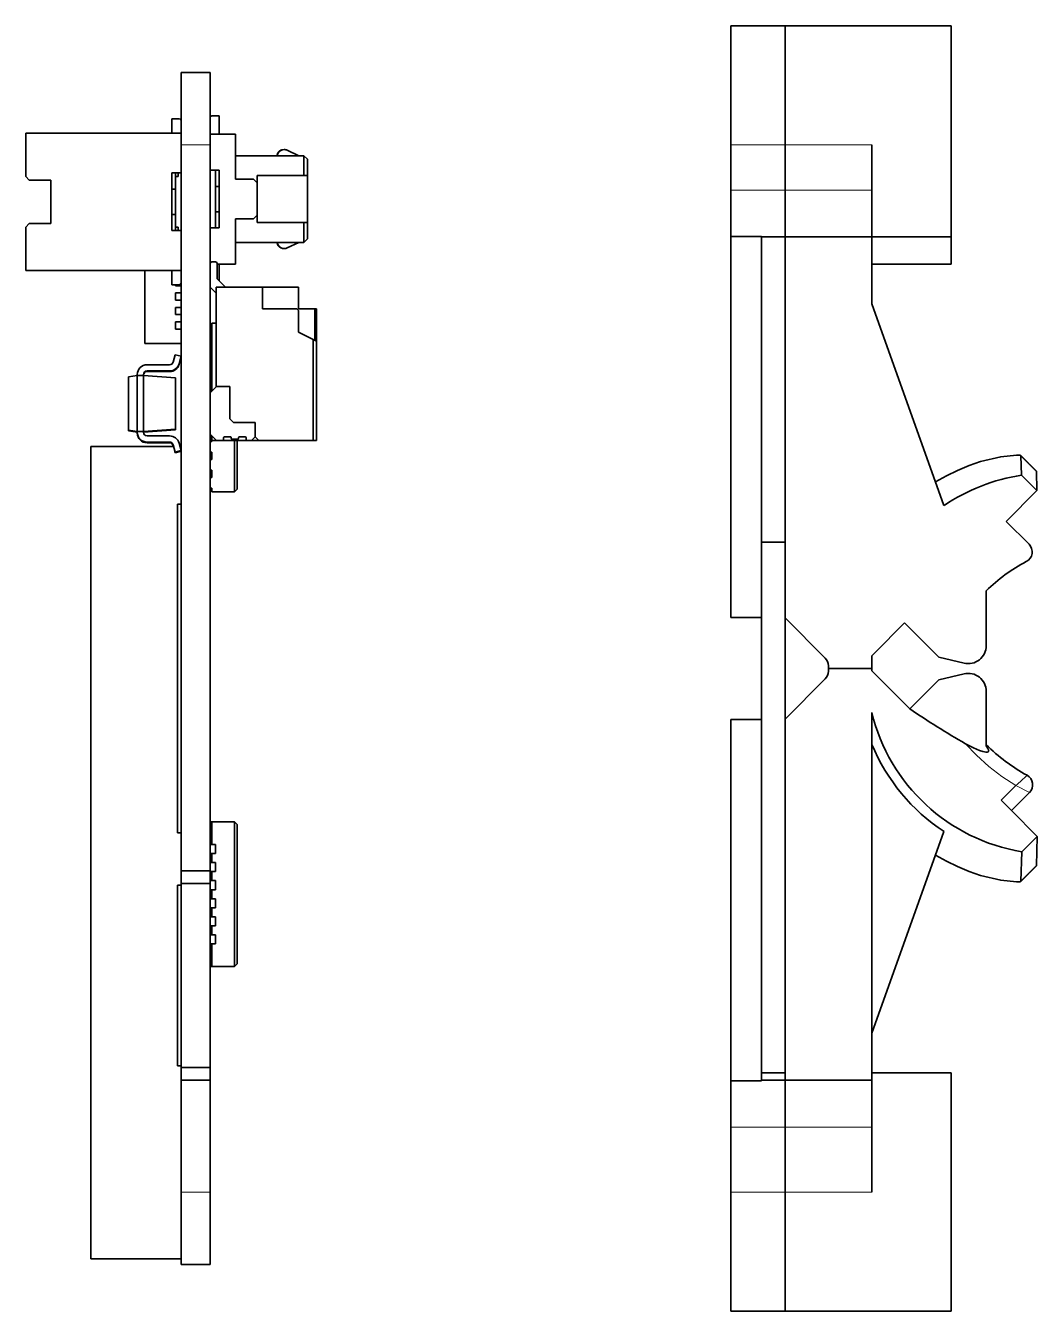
# Model space of a CAD drawing. Extents: x 386 to 1090, y 188 to 736.
# Drawn here: x 581.81 to 609.82, y 402.7 to 438.3 of the extents above; entities that cross this region are included whole.
import ezdxf

# ---------------------------------------------------------------- set-up
doc = ezdxf.new("R2010")
doc.units = 0

msp = doc.modelspace()

# ---------------------------------------------------------------- linework, layer by layer
at = {"color": 7, "lineweight": 35, "ltscale": 0.0375}
for p, q in [((602.833, 438.3), (601.333, 438.3)), ((589.763, 426.812), (588.263, 426.812)), ((602.833, 402.7), (601.333, 402.7))]:
    msp.add_line(p, q, dxfattribs=at)
at = {"color": 7, "lineweight": 35, "ltscale": 0.0825}
for p, q in [((601.333, 438.3), (601.333, 435)), ((602.833, 438.3), (602.833, 435)), ((602.833, 438.3), (602.833, 435)), ((601.333, 406), (601.333, 402.7)), ((602.833, 406), (602.833, 402.7)), ((602.833, 406), (602.833, 402.7))]:
    msp.add_line(p, q, dxfattribs=at)
at = {"color": 7, "lineweight": 35, "ltscale": 0.060001}
for p, q in [((602.833, 438.3), (605.233, 438.3)), ((602.833, 409.1), (605.233, 409.1)), ((602.833, 402.7), (605.233, 402.7))]:
    msp.add_line(p, q, dxfattribs=at)
at = {"color": 7, "lineweight": 35, "ltscale": 0.055}
for p, q in [((605.233, 438.3), (607.433, 438.3)), ((605.233, 432.454), (607.433, 432.454)), ((605.233, 431.7), (607.433, 431.7)), ((605.233, 409.3), (607.433, 409.3)), ((605.233, 402.7), (607.433, 402.7)), ((605.233, 402.7), (607.433, 402.7))]:
    msp.add_line(p, q, dxfattribs=at)
at = {"color": 7, "lineweight": 35, "ltscale": 0.146155}
msp.add_line((607.433, 432.454), (607.433, 438.3), dxfattribs=at)
at = {"color": 7, "lineweight": 35, "ltscale": 0.05}
for p, q in [((586.108, 437), (586.108, 435)), ((586.913, 437), (586.913, 435)), ((586.108, 406), (586.108, 404)), ((586.913, 406), (586.913, 404))]:
    msp.add_line(p, q, dxfattribs=at)
at = {"color": 7, "lineweight": 35, "ltscale": 0.020126}
for p, q in [((586.108, 437), (586.913, 437)), ((586.108, 414.9), (586.913, 414.9)), ((586.108, 414.55), (586.913, 414.55)), ((586.108, 409.45), (586.913, 409.45)), ((586.108, 409.1), (586.913, 409.1)), ((586.108, 404), (586.913, 404))]:
    msp.add_line(p, q, dxfattribs=at)
at = {"color": 7, "lineweight": 35, "ltscale": 0.005}
for p, q in [((586.963, 435.8), (587.163, 435.8)), ((586.963, 435.8), (587.163, 435.8)), ((586.058, 435.725), (585.858, 435.725)), ((588.213, 433.95), (588.213, 434.15)), ((588.213, 433.95), (588.213, 434.15)), ((588.213, 432.85), (588.213, 433.05)), ((588.213, 432.85), (588.213, 433.05)), ((586.058, 431.125), (585.858, 431.125)), ((585.958, 430.9), (585.958, 430.7)), ((585.958, 430.9), (585.958, 430.7)), ((586.108, 430.9), (586.108, 431.1)), ((585.958, 430.5), (585.958, 430.3)), ((585.958, 430.5), (585.958, 430.3)), ((586.108, 430.5), (586.108, 430.7)), ((585.958, 430.1), (585.958, 429.9)), ((585.958, 430.1), (585.958, 429.9)), ((586.108, 430.1), (586.108, 430.3)), ((586.963, 426.29), (586.963, 426.49)), ((587.088, 426.812), (587.288, 426.812)), ((586.963, 425.79), (586.963, 425.99)), ((602.183, 409.3), (602.183, 409.1)), ((602.833, 409.3), (602.833, 409.1))]:
    msp.add_line(p, q, dxfattribs=at)
at = {"color": 7, "lineweight": 35, "ltscale": 0.0125}
for p, q in [((587.163, 435.8), (587.163, 435.3)), ((587.163, 435.8), (587.163, 435.3)), ((588.113, 434.05), (587.613, 434.05)), ((588.113, 434.05), (587.613, 434.05)), ((587.613, 432.95), (588.113, 432.95)), ((588.113, 432.95), (587.613, 432.95)), ((587.613, 432.95), (588.113, 432.95)), ((587.113, 431.7), (587.613, 431.7)), ((587.113, 431.7), (587.613, 431.7))]:
    msp.add_line(p, q, dxfattribs=at)
at = {"color": 7, "lineweight": 35, "ltscale": 0.01}
for p, q in [((585.858, 435.725), (585.858, 435.325)), ((586.108, 429.5), (586.108, 429.9)), ((588.163, 426.912), (588.163, 427.312)), ((588.163, 427.312), (588.163, 426.912))]:
    msp.add_line(p, q, dxfattribs=at)
at = {"color": 7, "lineweight": 35, "ltscale": 0.00875}
for p, q in [((586.108, 435.325), (586.108, 435.675)), ((586.108, 431.525), (586.108, 431.175))]:
    msp.add_line(p, q, dxfattribs=at)
at = {"color": 7, "lineweight": 35, "ltscale": 0.1075}
for p, q in [((581.808, 435.325), (586.108, 435.325)), ((581.808, 431.525), (586.108, 431.525))]:
    msp.add_line(p, q, dxfattribs=at)
at = {"color": 7, "lineweight": 35, "ltscale": 0.03}
for p, q in [((581.808, 435.325), (581.808, 434.125)), ((582.508, 432.825), (582.508, 434.025)), ((581.808, 432.725), (581.808, 431.525)), ((604.033, 420.5), (605.233, 420.5))]:
    msp.add_line(p, q, dxfattribs=at)
at = {"color": 7, "lineweight": 35, "ltscale": 0.0275}
msp.add_line((586.108, 435.325), (586.108, 434.225), dxfattribs=at)
at = {"color": 7, "lineweight": 35, "ltscale": 0.017499}
msp.add_line((586.913, 435.3), (587.613, 435.3), dxfattribs=at)
msp.add_line((586.913, 435.3), (587.613, 435.3), dxfattribs=at)
at = {"color": 7, "lineweight": 35, "ltscale": 0.03125}
for p, q in [((587.613, 434.05), (587.613, 435.3)), ((587.613, 434.05), (587.613, 435.3)), ((601.333, 433.75), (601.333, 435)), ((602.833, 435), (602.833, 433.75)), ((602.833, 433.75), (602.833, 435)), ((605.233, 435), (605.233, 433.75)), ((587.613, 431.7), (587.613, 432.95)), ((587.613, 431.7), (587.613, 432.95))]:
    msp.add_line(p, q, dxfattribs=at)
at = {"color": 7, "lineweight": 35, "ltscale": 0.24871}
msp.add_line((586.108, 435), (586.108, 425.052), dxfattribs=at)
at = {"color": 7, "lineweight": 13, "ltscale": 0.020126}
for p, q in [((586.108, 435), (586.913, 435)), ((586.108, 406), (586.913, 406))]:
    msp.add_line(p, q, dxfattribs=at)
at = {"color": 7, "lineweight": 35}
for p, q in [((586.913, 435), (586.913, 414.9)), ((583.608, 404.15), (583.608, 426.65))]:
    msp.add_line(p, q, dxfattribs=at)
at = {"color": 7, "lineweight": 35, "ltscale": 0.047501}
for p, q in [((589.513, 434.7), (587.613, 434.7)), ((589.513, 434.7), (587.613, 434.7)), ((589.513, 432.3), (587.613, 432.3)), ((589.513, 432.3), (587.613, 432.3))]:
    msp.add_line(p, q, dxfattribs=at)
at = {"color": 7, "lineweight": 35, "ltscale": 0.000433312}
for p, q in [((588.763, 434.7), (588.769, 434.716)), ((588.763, 434.7), (588.769, 434.716)), ((588.763, 434.7), (588.769, 434.716)), ((588.763, 434.7), (588.769, 434.716)), ((588.763, 434.7), (588.769, 434.716)), ((588.763, 434.7), (588.769, 434.716)), ((588.763, 434.7), (588.769, 434.716)), ((588.763, 434.7), (588.769, 434.716)), ((588.763, 434.7), (588.769, 434.716)), ((588.763, 434.7), (588.769, 434.716)), ((588.763, 434.7), (588.769, 434.716)), ((588.763, 434.7), (588.769, 434.716)), ((588.763, 434.7), (588.769, 434.716)), ((588.763, 434.7), (588.769, 434.716)), ((588.763, 434.7), (588.769, 434.716)), ((588.763, 434.7), (588.769, 434.716)), ((588.763, 434.7), (588.769, 434.716)), ((588.763, 434.7), (588.769, 434.716)), ((588.763, 434.7), (588.769, 434.716)), ((588.763, 434.7), (588.769, 434.716)), ((588.763, 432.3), (588.769, 432.284)), ((588.763, 432.3), (588.769, 432.284)), ((588.763, 432.3), (588.769, 432.284)), ((588.763, 432.3), (588.769, 432.284)), ((588.763, 432.3), (588.769, 432.284)), ((588.763, 432.3), (588.769, 432.284)), ((588.763, 432.3), (588.769, 432.284)), ((588.763, 432.3), (588.769, 432.284)), ((588.763, 432.3), (588.769, 432.284)), ((588.763, 432.3), (588.769, 432.284)), ((588.763, 432.3), (588.769, 432.284)), ((588.763, 432.3), (588.769, 432.284)), ((588.763, 432.3), (588.769, 432.284)), ((588.763, 432.3), (588.769, 432.284)), ((588.763, 432.3), (588.769, 432.284)), ((588.763, 432.3), (588.769, 432.284)), ((588.763, 432.3), (588.769, 432.284)), ((588.763, 432.3), (588.769, 432.284)), ((588.763, 432.3), (588.769, 432.284))]:
    msp.add_line(p, q, dxfattribs=at)
at = {"color": 7, "lineweight": 35, "ltscale": 0.000433549}
for p, q in [((588.763, 434.7), (588.768, 434.716)), ((588.763, 432.3), (588.768, 432.284))]:
    msp.add_line(p, q, dxfattribs=at)
at = {"color": 7, "lineweight": 35, "ltscale": 0.008896}
for p, q in [((589.048, 434.851), (589.37, 434.7)), ((589.048, 434.851), (589.37, 434.7)), ((589.048, 432.149), (589.37, 432.3)), ((589.048, 432.149), (589.37, 432.3)), ((589.048, 432.149), (589.37, 432.3)), ((589.048, 432.149), (589.37, 432.3)), ((589.048, 432.149), (589.37, 432.3)), ((589.048, 432.149), (589.37, 432.3)), ((589.048, 432.149), (589.37, 432.3)), ((589.048, 432.149), (589.37, 432.3)), ((589.048, 432.149), (589.37, 432.3)), ((589.048, 432.149), (589.37, 432.3)), ((589.048, 432.149), (589.37, 432.3)), ((589.048, 432.149), (589.37, 432.3)), ((589.048, 432.149), (589.37, 432.3)), ((589.048, 432.149), (589.37, 432.3)), ((589.048, 432.149), (589.37, 432.3)), ((589.048, 432.149), (589.37, 432.3)), ((589.048, 432.149), (589.37, 432.3)), ((589.048, 432.149), (589.37, 432.3)), ((589.048, 432.149), (589.37, 432.3)), ((589.048, 432.149), (589.37, 432.3)), ((589.048, 432.149), (589.37, 432.3)), ((589.048, 432.149), (589.37, 432.3)), ((589.048, 432.149), (589.37, 432.3)), ((589.048, 432.149), (589.37, 432.3)), ((589.048, 432.149), (589.37, 432.3)), ((589.048, 432.149), (589.37, 432.3)), ((589.048, 432.149), (589.37, 432.3)), ((589.048, 432.149), (589.37, 432.3)), ((589.048, 432.149), (589.37, 432.3)), ((589.048, 432.149), (589.37, 432.3)), ((589.048, 432.149), (589.37, 432.3)), ((589.048, 432.149), (589.37, 432.3)), ((589.048, 432.149), (589.37, 432.3)), ((589.048, 432.149), (589.37, 432.3)), ((589.048, 432.149), (589.37, 432.3)), ((589.048, 432.149), (589.37, 432.3)), ((589.048, 432.149), (589.37, 432.3))]:
    msp.add_line(p, q, dxfattribs=at)
at = {"color": 7, "lineweight": 35, "ltscale": 0.003535}
for p, q in [((589.613, 434.6), (589.513, 434.7)), ((589.613, 434.6), (589.513, 434.7)), ((589.513, 432.3), (589.613, 432.4)), ((589.513, 432.3), (589.613, 432.4)), ((587.463, 427.412), (587.563, 427.312)), ((588.163, 426.912), (588.263, 426.812))]:
    msp.add_line(p, q, dxfattribs=at)
at = {"color": 7, "lineweight": 35, "ltscale": 0.01375}
for p, q in [((589.513, 434.7), (589.513, 434.15)), ((589.513, 434.7), (589.513, 434.15)), ((589.513, 432.85), (589.513, 432.3)), ((589.513, 432.85), (589.513, 432.3))]:
    msp.add_line(p, q, dxfattribs=at)
at = {"color": 7, "lineweight": 13, "ltscale": 0.0375}
for p, q in [((602.833, 435), (601.333, 435)), ((602.833, 433.75), (601.333, 433.75)), ((602.833, 407.8), (601.333, 407.8)), ((602.833, 406), (601.333, 406))]:
    msp.add_line(p, q, dxfattribs=at)
at = {"color": 7, "lineweight": 13, "ltscale": 0.060001}
for p, q in [((602.833, 435), (605.233, 435)), ((602.833, 433.75), (605.233, 433.75)), ((602.833, 407.8), (605.233, 407.8)), ((602.833, 406), (605.233, 406))]:
    msp.add_line(p, q, dxfattribs=at)
at = {"color": 7, "lineweight": 35, "ltscale": 0.01125}
for p, q in [((589.613, 434.6), (589.613, 434.15)), ((589.613, 434.6), (589.613, 434.15)), ((585.958, 433.775), (585.958, 434.225)), ((587.063, 433.85), (587.063, 434.3)), ((587.063, 433.85), (587.063, 434.3)), ((587.063, 434.3), (587.063, 433.85)), ((587.163, 433.85), (587.163, 434.3)), ((585.958, 432.625), (585.958, 433.075)), ((587.063, 432.7), (587.063, 433.15)), ((587.063, 432.7), (587.063, 433.15)), ((587.063, 433.15), (587.063, 432.7)), ((587.163, 432.7), (587.163, 433.15)), ((589.613, 432.85), (589.613, 432.4)), ((589.613, 432.85), (589.613, 432.4)), ((589.363, 430.462), (589.813, 430.462))]:
    msp.add_line(p, q, dxfattribs=at)
at = {"color": 7, "lineweight": 35, "ltscale": 0.003536}
for p, q in [((581.808, 434.125), (581.908, 434.025)), ((588.213, 433.95), (588.113, 434.05)), ((588.213, 433.95), (588.113, 434.05)), ((588.113, 432.95), (588.213, 433.05)), ((588.113, 432.95), (588.213, 433.05)), ((581.908, 432.825), (581.808, 432.725)), ((588.163, 426.912), (588.063, 426.812))]:
    msp.add_line(p, q, dxfattribs=at)
at = {"color": 7, "lineweight": 35, "ltscale": 0.014999}
for p, q in [((582.508, 434.025), (581.908, 434.025)), ((581.908, 432.825), (582.508, 432.825))]:
    msp.add_line(p, q, dxfattribs=at)
at = {"color": 7, "lineweight": 35, "ltscale": 0.04}
msp.add_line((585.858, 434.225), (585.858, 432.625), dxfattribs=at)
at = {"color": 7, "lineweight": 35, "ltscale": 0.00625}
for p, q in [((586.108, 434.225), (585.858, 434.225)), ((586.913, 434.3), (587.163, 434.3)), ((586.913, 434.3), (587.163, 434.3)), ((585.858, 432.625), (586.108, 432.625)), ((587.163, 432.7), (586.913, 432.7)), ((587.163, 432.7), (586.913, 432.7)), ((587.063, 415.625), (587.063, 415.375)), ((586.963, 415.125), (586.963, 415.375)), ((587.063, 415.125), (587.063, 414.875)), ((586.963, 414.625), (586.963, 414.875)), ((587.063, 414.625), (587.063, 414.375)), ((586.963, 414.125), (586.963, 414.375)), ((587.063, 414.125), (587.063, 413.875)), ((586.963, 413.625), (586.963, 413.875)), ((586.963, 413.125), (586.963, 413.375)), ((587.063, 413.625), (587.063, 413.375)), ((587.063, 413.125), (587.063, 412.875))]:
    msp.add_line(p, q, dxfattribs=at)
at = {"color": 7, "lineweight": 35, "ltscale": 0.001875}
for p, q in [((586.033, 434.125), (585.958, 434.125)), ((586.033, 432.725), (585.958, 432.725)), ((587.288, 426.812), (587.288, 426.887)), ((587.913, 426.812), (587.913, 426.887))]:
    msp.add_line(p, q, dxfattribs=at)
at = {"color": 7, "lineweight": 35, "ltscale": 0.0025}
for p, q in [((586.033, 434.125), (586.033, 434.225)), ((586.033, 432.725), (586.033, 432.625))]:
    msp.add_line(p, q, dxfattribs=at)
at = {"color": 7, "lineweight": 35, "ltscale": 0.003749}
for p, q in [((587.063, 434.3), (586.913, 434.3)), ((586.913, 434.3), (587.063, 434.3)), ((587.063, 434.3), (586.913, 434.3)), ((585.958, 431.1), (586.108, 431.1)), ((585.958, 430.9), (586.108, 430.9)), ((585.958, 430.7), (586.108, 430.7)), ((586.108, 430.5), (585.958, 430.5)), ((585.958, 430.5), (586.108, 430.5)), ((586.108, 430.3), (585.958, 430.3)), ((585.958, 430.3), (586.108, 430.3)), ((586.108, 430.1), (585.958, 430.1)), ((585.958, 430.1), (586.108, 430.1)), ((585.958, 429.9), (586.108, 429.9)), ((587.676, 426.852), (587.526, 426.852)), ((587.083, 426.812), (587.233, 426.812)), ((587.913, 426.812), (588.063, 426.812)), ((586.913, 416.251), (587.063, 416.251)), ((586.913, 415.625), (587.063, 415.625)), ((586.913, 415.375), (587.063, 415.375)), ((586.913, 415.125), (587.063, 415.125)), ((586.913, 414.875), (587.063, 414.875)), ((586.913, 414.625), (587.063, 414.625)), ((586.913, 414.375), (587.063, 414.375)), ((586.913, 414.125), (587.063, 414.125)), ((586.913, 413.875), (587.063, 413.875)), ((586.913, 413.625), (587.063, 413.625)), ((586.913, 413.375), (587.063, 413.375)), ((586.913, 413.125), (587.063, 413.125)), ((586.913, 412.875), (587.063, 412.875)), ((586.913, 412.249), (587.063, 412.249))]:
    msp.add_line(p, q, dxfattribs=at)
at = {"color": 7, "lineweight": 35, "ltscale": 0.0175}
for p, q in [((587.063, 433.6), (587.063, 434.3)), ((587.063, 433.6), (587.063, 434.3)), ((587.063, 433.6), (587.063, 434.3)), ((587.063, 434.3), (587.063, 433.6)), ((587.063, 434.3), (587.063, 433.6)), ((587.063, 434.3), (587.063, 433.6)), ((587.063, 434.3), (587.063, 433.6)), ((587.063, 433.6), (587.063, 434.3)), ((587.063, 433.6), (587.063, 434.3)), ((587.063, 433.6), (587.063, 434.3)), ((587.063, 434.3), (587.063, 433.6)), ((587.063, 434.3), (587.063, 433.6)), ((587.063, 434.3), (587.063, 433.6)), ((587.063, 433.6), (587.063, 434.3)), ((587.063, 434.3), (587.063, 433.6)), ((587.063, 433.6), (587.063, 434.3)), ((587.063, 434.3), (587.063, 433.6)), ((587.063, 433.6), (587.063, 434.3)), ((587.063, 433.6), (587.063, 434.3)), ((587.063, 434.3), (587.063, 433.6)), ((587.063, 434.3), (587.063, 433.6)), ((587.063, 433.6), (587.063, 434.3)), ((587.063, 434.3), (587.063, 433.6)), ((587.063, 433.6), (587.063, 434.3)), ((587.063, 434.3), (587.063, 433.6)), ((587.063, 433.6), (587.063, 434.3)), ((587.063, 434.3), (587.063, 433.6)), ((587.063, 433.6), (587.063, 434.3)), ((587.063, 434.3), (587.063, 433.6)), ((587.063, 433.6), (587.063, 434.3)), ((587.063, 434.3), (587.063, 433.6)), ((587.063, 433.6), (587.063, 434.3)), ((587.063, 434.3), (587.063, 433.6)), ((587.063, 433.6), (587.063, 434.3)), ((587.063, 434.3), (587.063, 433.6)), ((587.063, 433.6), (587.063, 434.3)), ((585.958, 433.075), (585.958, 433.775)), ((587.063, 433.85), (587.063, 433.15)), ((587.063, 433.85), (587.063, 433.15)), ((587.063, 433.85), (587.063, 433.15)), ((587.163, 433.85), (587.163, 433.15)), ((587.163, 433.15), (587.163, 433.85)), ((587.163, 433.15), (587.163, 433.85)), ((587.063, 433.4), (587.063, 432.7)), ((587.063, 433.4), (587.063, 432.7)), ((587.063, 433.4), (587.063, 432.7)), ((587.063, 432.7), (587.063, 433.4)), ((587.063, 432.7), (587.063, 433.4)), ((587.063, 432.7), (587.063, 433.4)), ((587.063, 433.4), (587.063, 432.7)), ((587.063, 433.4), (587.063, 432.7)), ((587.063, 432.7), (587.063, 433.4)), ((587.063, 432.7), (587.063, 433.4)), ((587.063, 433.4), (587.063, 432.7)), ((587.063, 432.7), (587.063, 433.4)), ((587.063, 433.4), (587.063, 432.7)), ((587.063, 432.7), (587.063, 433.4)), ((587.063, 433.4), (587.063, 432.7)), ((587.063, 433.4), (587.063, 432.7)), ((587.063, 432.7), (587.063, 433.4)), ((587.063, 432.7), (587.063, 433.4)), ((587.063, 432.7), (587.063, 433.4)), ((587.063, 433.4), (587.063, 432.7)), ((587.063, 433.4), (587.063, 432.7)), ((587.063, 432.7), (587.063, 433.4)), ((587.063, 433.4), (587.063, 432.7)), ((587.063, 432.7), (587.063, 433.4)), ((587.063, 433.4), (587.063, 432.7)), ((587.063, 432.7), (587.063, 433.4)), ((587.063, 433.4), (587.063, 432.7)), ((587.063, 432.7), (587.063, 433.4)), ((587.063, 432.7), (587.063, 433.4)), ((587.063, 433.4), (587.063, 432.7)), ((587.063, 433.4), (587.063, 432.7)), ((587.063, 432.7), (587.063, 433.4)), ((587.063, 433.4), (587.063, 432.7)), ((587.063, 432.7), (587.063, 433.4)), ((587.063, 433.4), (587.063, 432.7)), ((587.063, 432.7), (587.063, 433.4))]:
    msp.add_line(p, q, dxfattribs=at)
at = {"color": 7, "lineweight": 35, "ltscale": 0.01625}
for p, q in [((587.063, 434.3), (587.063, 433.65)), ((587.063, 434.3), (587.063, 433.65)), ((587.063, 434.3), (587.063, 433.65)), ((587.063, 434.3), (587.063, 433.65)), ((587.063, 434.3), (587.063, 433.65)), ((587.063, 434.3), (587.063, 433.65)), ((587.063, 434.3), (587.063, 433.65)), ((587.063, 434.3), (587.063, 433.65)), ((587.063, 434.3), (587.063, 433.65)), ((587.063, 434.3), (587.063, 433.65)), ((587.063, 434.3), (587.063, 433.65)), ((587.063, 434.3), (587.063, 433.65)), ((587.063, 434.3), (587.063, 433.65)), ((587.063, 434.3), (587.063, 433.65)), ((587.063, 434.3), (587.063, 433.65)), ((587.063, 434.3), (587.063, 433.65)), ((587.063, 434.3), (587.063, 433.65)), ((587.063, 434.3), (587.063, 433.65)), ((587.063, 434.3), (587.063, 433.65)), ((587.063, 434.3), (587.063, 433.65)), ((587.063, 434.3), (587.063, 433.65)), ((587.063, 432.7), (587.063, 433.35)), ((587.063, 432.7), (587.063, 433.35)), ((587.063, 432.7), (587.063, 433.35)), ((587.063, 432.7), (587.063, 433.35)), ((587.063, 432.7), (587.063, 433.35)), ((587.063, 432.7), (587.063, 433.35)), ((587.063, 432.7), (587.063, 433.35)), ((587.063, 432.7), (587.063, 433.35)), ((587.063, 432.7), (587.063, 433.35)), ((587.063, 432.7), (587.063, 433.35)), ((587.063, 432.7), (587.063, 433.35)), ((587.063, 432.7), (587.063, 433.35)), ((587.063, 432.7), (587.063, 433.35)), ((587.063, 432.7), (587.063, 433.35)), ((587.063, 432.7), (587.063, 433.35)), ((587.063, 432.7), (587.063, 433.35)), ((587.063, 432.7), (587.063, 433.35)), ((587.063, 432.7), (587.063, 433.35)), ((587.063, 432.7), (587.063, 433.35)), ((587.063, 432.7), (587.063, 433.35)), ((587.063, 432.7), (587.063, 433.35)), ((587.063, 432.7), (587.063, 433.35)), ((587.063, 432.7), (587.063, 433.35)), ((587.063, 432.7), (587.063, 433.35)), ((587.063, 432.7), (587.063, 433.35)), ((587.063, 432.7), (587.063, 433.35)), ((587.063, 432.7), (587.063, 433.35)), ((587.063, 432.7), (587.063, 433.35)), ((587.063, 432.7), (587.063, 433.35)), ((587.063, 432.7), (587.063, 433.35)), ((587.063, 432.7), (587.063, 433.35)), ((587.063, 432.7), (587.063, 433.35)), ((587.063, 432.7), (587.063, 433.35)), ((587.063, 432.7), (587.063, 433.35)), ((587.063, 432.7), (587.063, 433.35)), ((587.063, 432.7), (587.063, 433.35)), ((587.063, 432.7), (587.063, 433.35))]:
    msp.add_line(p, q, dxfattribs=at)
at = {"color": 7, "lineweight": 35, "ltscale": 0.002501}
for p, q in [((587.063, 434.3), (587.163, 434.3)), ((585.858, 433.775), (585.958, 433.775)), ((587.063, 433.85), (587.163, 433.85)), ((587.063, 433.85), (587.163, 433.85)), ((587.163, 433.85), (587.063, 433.85)), ((585.858, 433.075), (585.958, 433.075)), ((587.163, 433.15), (587.063, 433.15)), ((587.163, 433.15), (587.063, 433.15))]:
    msp.add_line(p, q, dxfattribs=at)
at = {"color": 7, "lineweight": 35, "ltscale": 0.016251}
msp.add_line((587.063, 434.3), (587.063, 433.65), dxfattribs=at)
msp.add_line((587.063, 434.3), (587.063, 433.65), dxfattribs=at)
msp.add_line((587.063, 434.3), (587.063, 433.65), dxfattribs=at)
msp.add_line((587.063, 434.3), (587.063, 433.65), dxfattribs=at)
msp.add_line((587.063, 434.3), (587.063, 433.65), dxfattribs=at)
msp.add_line((587.063, 434.3), (587.063, 433.65), dxfattribs=at)
msp.add_line((587.063, 434.3), (587.063, 433.65), dxfattribs=at)
msp.add_line((587.063, 434.3), (587.063, 433.65), dxfattribs=at)
msp.add_line((587.063, 434.3), (587.063, 433.65), dxfattribs=at)
msp.add_line((587.063, 434.3), (587.063, 433.65), dxfattribs=at)
msp.add_line((587.063, 434.3), (587.063, 433.65), dxfattribs=at)
msp.add_line((587.063, 434.3), (587.063, 433.65), dxfattribs=at)
msp.add_line((587.063, 434.3), (587.063, 433.65), dxfattribs=at)
msp.add_line((587.063, 434.3), (587.063, 433.65), dxfattribs=at)
msp.add_line((587.063, 434.3), (587.063, 433.65), dxfattribs=at)
msp.add_line((587.063, 434.3), (587.063, 433.65), dxfattribs=at)
at = {"color": 7, "lineweight": 35, "ltscale": 0.039999}
msp.add_line((587.163, 434.3), (587.163, 432.7), dxfattribs=at)
msp.add_line((587.163, 434.3), (587.163, 432.7), dxfattribs=at)
at = {"color": 7, "lineweight": 35, "ltscale": 0.034999}
msp.add_line((589.613, 434.15), (588.213, 434.15), dxfattribs=at)
at = {"color": 7, "lineweight": 35, "ltscale": 0.0325}
for p, q in [((588.213, 434.15), (589.513, 434.15)), ((588.213, 434.15), (589.513, 434.15)), ((589.613, 434.15), (589.613, 432.85)), ((589.613, 434.15), (589.613, 432.85)), ((602.833, 432.45), (602.833, 433.75)), ((602.833, 433.75), (602.833, 432.45)), ((589.513, 432.85), (588.213, 432.85)), ((589.513, 432.85), (588.213, 432.85)), ((602.833, 407.8), (602.833, 409.1)), ((602.833, 409.1), (602.833, 407.8)), ((605.233, 407.8), (605.233, 409.1))]:
    msp.add_line(p, q, dxfattribs=at)
at = {"color": 7, "lineweight": 35, "ltscale": 0.002499}
for p, q in [((589.513, 434.15), (589.613, 434.15)), ((589.513, 434.15), (589.613, 434.15)), ((589.613, 432.85), (589.513, 432.85)), ((589.613, 432.85), (589.513, 432.85)), ((586.963, 431.762), (587.063, 431.762)), ((589.863, 426.812), (589.763, 426.812)), ((586.963, 425.39), (586.963, 425.49)), ((586.008, 425.052), (586.108, 425.052)), ((586.008, 415.948), (586.108, 415.948)), ((586.008, 414.5), (586.108, 414.5)), ((586.008, 409.5), (586.108, 409.5))]:
    msp.add_line(p, q, dxfattribs=at)
at = {"color": 7, "lineweight": 35, "ltscale": 0.022501}
msp.add_line((588.213, 433.05), (588.213, 433.95), dxfattribs=at)
msp.add_line((588.213, 433.05), (588.213, 433.95), dxfattribs=at)
at = {"color": 7, "lineweight": 35, "ltscale": 0.032113}
msp.add_line((601.333, 433.75), (601.333, 432.465), dxfattribs=at)
at = {"color": 7, "lineweight": 35, "ltscale": 0.032405}
msp.add_line((605.233, 432.454), (605.233, 433.75), dxfattribs=at)
at = {"color": 7, "lineweight": 35, "ltscale": 0.027499}
msp.add_line((586.108, 432.625), (586.108, 431.525), dxfattribs=at)
at = {"color": 7, "lineweight": 35, "ltscale": 0.028749}
msp.add_line((588.763, 432.3), (587.613, 432.3), dxfattribs=at)
at = {"color": 7, "lineweight": 35, "ltscale": 0.015179}
msp.add_line((588.763, 432.3), (589.37, 432.3), dxfattribs=at)
at = {"color": 7, "lineweight": 35, "ltscale": 0.003572}
msp.add_line((589.513, 432.3), (589.37, 432.3), dxfattribs=at)
at = {"color": 7, "lineweight": 35, "ltscale": 0.263751}
msp.add_line((601.333, 432.466), (601.333, 421.915), dxfattribs=at)
at = {"color": 7, "lineweight": 35, "ltscale": 0.021251}
for p, q in [((602.183, 432.465), (601.333, 432.465)), ((601.333, 421.915), (602.183, 421.915)), ((601.333, 419.085), (602.183, 419.085)), ((601.333, 409.085), (602.183, 409.085))]:
    msp.add_line(p, q, dxfattribs=at)
at = {"color": 7, "lineweight": 35, "ltscale": 0.00038681}
for p, q in [((602.183, 432.465), (602.183, 432.45)), ((602.183, 409.1), (602.183, 409.085))]:
    msp.add_line(p, q, dxfattribs=at)
at = {"color": 7, "lineweight": 35, "ltscale": 0.016249}
for p, q in [((602.833, 432.45), (602.183, 432.45)), ((602.833, 424), (602.183, 424)), ((602.833, 409.3), (602.183, 409.3)), ((602.833, 409.1), (602.183, 409.1))]:
    msp.add_line(p, q, dxfattribs=at)
at = {"color": 7, "lineweight": 35, "ltscale": 0.21125}
for p, q in [((602.183, 424), (602.183, 432.45)), ((602.833, 424), (602.833, 432.45))]:
    msp.add_line(p, q, dxfattribs=at)
at = {"color": 7, "lineweight": 35, "ltscale": 0.26375}
msp.add_line((602.833, 421.9), (602.833, 432.45), dxfattribs=at)
at = {"color": 7, "lineweight": 35, "ltscale": 0.115001}
msp.add_line((602.833, 432.45), (607.433, 432.45), dxfattribs=at)
at = {"color": 7, "lineweight": 35, "ltscale": 0.046227}
msp.add_line((605.233, 432.45), (605.233, 430.601), dxfattribs=at)
at = {"color": 7, "lineweight": 35, "ltscale": 9.46045e-05}
msp.add_line((607.433, 432.45), (607.433, 432.454), dxfattribs=at)
at = {"color": 7, "lineweight": 35, "ltscale": 0.018733}
msp.add_line((607.433, 431.7), (607.433, 432.449), dxfattribs=at)
at = {"color": 7, "lineweight": 35, "ltscale": 0.05062}
msp.add_line((585.108, 429.5), (585.108, 431.525), dxfattribs=at)
at = {"color": 7, "lineweight": 35, "ltscale": 0.010001}
msp.add_line((585.858, 431.125), (585.858, 431.525), dxfattribs=at)
at = {"color": 7, "lineweight": 35, "ltscale": 0.010643}
msp.add_line((587.113, 431.712), (587.113, 431.287), dxfattribs=at)
at = {"color": 7, "lineweight": 35, "ltscale": 0.001251}
msp.add_line((587.113, 431.7), (587.163, 431.7), dxfattribs=at)
at = {"color": 7, "lineweight": 35, "ltscale": 0.011582}
msp.add_line((587.163, 431.237), (587.163, 431.7), dxfattribs=at)
msp.add_line((587.163, 431.237), (587.163, 431.7), dxfattribs=at)
at = {"color": 7, "lineweight": 35, "ltscale": 0.011249}
msp.add_line((587.163, 431.7), (587.613, 431.7), dxfattribs=at)
at = {"color": 7, "lineweight": 35, "ltscale": 0.000619507}
msp.add_line((585.958, 431.125), (585.958, 431.1), dxfattribs=at)
msp.add_line((585.958, 431.125), (585.958, 431.1), dxfattribs=at)
at = {"color": 7, "lineweight": 35, "ltscale": 0.00793}
msp.add_line((587.113, 431.287), (587.337, 431.062), dxfattribs=at)
at = {"color": 7, "lineweight": 35, "ltscale": 0.003751}
for p, q in [((586.108, 431.1), (585.958, 431.1)), ((586.108, 430.9), (585.958, 430.9)), ((586.108, 430.7), (585.958, 430.7)), ((586.108, 429.9), (585.958, 429.9)), ((586.108, 429.5), (585.958, 429.5))]:
    msp.add_line(p, q, dxfattribs=at)
at = {"color": 7, "lineweight": 35, "ltscale": 0.00601}
msp.add_line((587.083, 430.892), (586.913, 431.062), dxfattribs=at)
at = {"color": 7, "lineweight": 35, "ltscale": 0.06875}
for p, q in [((587.083, 428.312), (587.083, 431.062)), ((589.863, 429.562), (589.863, 426.812))]:
    msp.add_line(p, q, dxfattribs=at)
at = {"color": 7, "lineweight": 35, "ltscale": 0.031999}
msp.add_line((587.083, 431.062), (588.363, 431.062), dxfattribs=at)
at = {"color": 7, "lineweight": 35, "ltscale": 0.01075}
msp.add_line((587.083, 430.892), (587.083, 430.462), dxfattribs=at)
at = {"color": 7, "lineweight": 35, "ltscale": 0.015}
for p, q in [((588.363, 431.062), (588.363, 430.462)), ((589.363, 431.062), (589.363, 430.462)), ((589.363, 430.412), (589.363, 429.812))]:
    msp.add_line(p, q, dxfattribs=at)
at = {"color": 7, "lineweight": 35, "ltscale": 0.025}
for p, q in [((588.363, 431.062), (589.363, 431.062)), ((585.108, 429.5), (586.108, 429.5))]:
    msp.add_line(p, q, dxfattribs=at)
at = {"color": 7, "lineweight": 35, "ltscale": 0.02375}
msp.add_line((588.363, 430.462), (589.313, 430.462), dxfattribs=at)
at = {"color": 7, "lineweight": 35, "ltscale": 0.001767}
msp.add_line((589.313, 430.462), (589.363, 430.412), dxfattribs=at)
at = {"color": 7, "lineweight": 35, "ltscale": 0.00125}
for p, q in [((589.813, 430.462), (589.863, 430.462)), ((586.913, 428.29), (586.963, 428.29)), ((586.913, 426.79), (586.963, 426.79)), ((586.913, 426.49), (586.963, 426.49)), ((586.913, 426.29), (586.963, 426.29)), ((586.913, 425.99), (586.963, 425.99)), ((586.913, 425.79), (586.963, 425.79)), ((586.913, 425.49), (586.963, 425.49)), ((586.913, 416), (586.963, 416)), ((586.913, 416), (586.963, 416)), ((586.913, 416), (586.963, 416)), ((586.913, 416), (586.963, 416)), ((586.913, 416), (586.963, 416)), ((586.913, 416), (586.963, 416)), ((586.108, 414.55), (586.108, 414.5)), ((586.913, 412.5), (586.963, 412.5)), ((586.108, 409.5), (586.108, 409.45))]:
    msp.add_line(p, q, dxfattribs=at)
at = {"color": 7, "lineweight": 35, "ltscale": 0.021875}
msp.add_line((589.813, 429.587), (589.813, 430.462), dxfattribs=at)
at = {"color": 7, "lineweight": 35, "ltscale": 0.0225}
for p, q in [((589.863, 430.462), (589.863, 429.562)), ((587.463, 428.312), (587.463, 427.412))]:
    msp.add_line(p, q, dxfattribs=at)
at = {"color": 7, "lineweight": 35, "ltscale": 0.148255}
for p, q in [((605.233, 430.601), (607.233, 425.018)), ((605.233, 410.399), (607.233, 415.982))]:
    msp.add_line(p, q, dxfattribs=at)
at = {"color": 7, "lineweight": 35, "ltscale": 0.003}
for p, q in [((586.963, 430.062), (587.083, 430.062)), ((587.083, 426.812), (586.963, 426.812))]:
    msp.add_line(p, q, dxfattribs=at)
at = {"color": 7, "lineweight": 35, "ltscale": 0.046875}
msp.add_line((586.963, 428.187), (586.963, 430.062), dxfattribs=at)
at = {"color": 7, "lineweight": 35, "ltscale": 0.011181}
msp.add_line((589.763, 429.612), (589.363, 429.812), dxfattribs=at)
at = {"color": 7, "lineweight": 35, "ltscale": 0.07}
msp.add_line((589.763, 426.812), (589.763, 429.612), dxfattribs=at)
at = {"color": 7, "lineweight": 35, "ltscale": 0.002794}
msp.add_line((589.763, 429.612), (589.863, 429.562), dxfattribs=at)
at = {"color": 7, "lineweight": 35, "ltscale": 0.005328}
for p, q in [((585.889, 428.984), (585.944, 429.19)), ((586.108, 429.146), (586.053, 428.94)), ((586.108, 426.534), (586.053, 426.74))]:
    msp.add_line(p, q, dxfattribs=at)
at = {"color": 7, "lineweight": 35, "ltscale": 0.004249}
for p, q in [((585.944, 429.19), (586.108, 429.146)), ((585.944, 426.49), (586.108, 426.534)), ((585.944, 426.47), (586.108, 426.514))]:
    msp.add_line(p, q, dxfattribs=at)
at = {"color": 7, "lineweight": 35, "ltscale": 0.00062561}
for p, q in [((584.898, 428.615), (584.898, 428.64)), ((585.068, 428.64), (585.068, 428.615)), ((584.898, 427.045), (584.898, 427.02))]:
    msp.add_line(p, q, dxfattribs=at)
at = {"color": 7, "lineweight": 35, "ltscale": 0.015601}
for p, q in [((585.168, 428.91), (585.792, 428.91)), ((585.792, 428.74), (585.168, 428.74)), ((585.792, 428.72), (585.168, 428.72)), ((585.792, 426.94), (585.168, 426.94)), ((585.168, 426.77), (585.792, 426.77)), ((585.168, 426.75), (585.792, 426.75))]:
    msp.add_line(p, q, dxfattribs=at)
at = {"color": 7, "lineweight": 35, "ltscale": 0.000483393}
msp.add_line((586.058, 428.939), (586.053, 428.92), dxfattribs=at)
at = {"color": 7, "lineweight": 35, "ltscale": 0.006059}
for p, q in [((584.658, 428.581), (584.898, 428.615)), ((584.658, 427.099), (584.898, 427.065)), ((584.658, 427.079), (584.898, 427.045))]:
    msp.add_line(p, q, dxfattribs=at)
at = {"color": 7, "lineweight": 35, "ltscale": 0.037064}
msp.add_line((584.658, 427.099), (584.658, 428.581), dxfattribs=at)
at = {"color": 7, "lineweight": 35, "ltscale": 0.00425}
for p, q in [((584.898, 428.615), (585.068, 428.615)), ((584.898, 427.065), (585.068, 427.065)), ((584.898, 427.065), (585.068, 427.065))]:
    msp.add_line(p, q, dxfattribs=at)
at = {"color": 7, "lineweight": 35, "ltscale": 0.03875}
for p, q in [((584.898, 427.065), (584.898, 428.615)), ((585.068, 427.065), (585.068, 428.615))]:
    msp.add_line(p, q, dxfattribs=at)
at = {"color": 7, "lineweight": 35, "ltscale": 0.022305}
for p, q in [((585.958, 428.553), (585.068, 428.615)), ((585.958, 427.127), (585.068, 427.065)), ((585.958, 427.107), (585.068, 427.045))]:
    msp.add_line(p, q, dxfattribs=at)
at = {"color": 7, "lineweight": 35, "ltscale": 0.035638}
msp.add_line((585.958, 428.553), (585.958, 427.127), dxfattribs=at)
at = {"color": 7, "lineweight": 35, "ltscale": 0.006187}
for p, q in [((587.088, 428.312), (586.913, 428.137)), ((587.088, 426.812), (586.913, 426.987))]:
    msp.add_line(p, q, dxfattribs=at)
at = {"color": 7, "lineweight": 35, "ltscale": 0.0095}
msp.add_line((587.083, 428.312), (587.463, 428.312), dxfattribs=at)
at = {"color": 7, "lineweight": 35, "ltscale": 0.009375}
msp.add_line((587.463, 428.312), (587.088, 428.312), dxfattribs=at)
at = {"color": 7, "lineweight": 35, "ltscale": 0.015001}
msp.add_line((587.563, 427.312), (588.163, 427.312), dxfattribs=at)
at = {"color": 7, "lineweight": 35, "ltscale": 0.000499725}
for p, q in [((584.658, 427.079), (584.658, 427.099)), ((584.898, 427.045), (584.898, 427.065)), ((585.958, 427.127), (585.958, 427.107))]:
    msp.add_line(p, q, dxfattribs=at)
at = {"color": 7, "lineweight": 35, "ltscale": 0.000624847}
for p, q in [((584.898, 427.065), (584.898, 427.04)), ((585.068, 427.04), (585.068, 427.065))]:
    msp.add_line(p, q, dxfattribs=at)
at = {"color": 7, "lineweight": 35, "ltscale": 0.003125}
for p, q in [((586.963, 426.812), (586.963, 426.937)), ((586.963, 416.125), (586.963, 416.25)), ((586.963, 416.125), (586.963, 416)), ((586.963, 412.5), (586.963, 412.375)), ((586.963, 412.25), (586.963, 412.375))]:
    msp.add_line(p, q, dxfattribs=at)
at = {"color": 7, "lineweight": 35, "ltscale": 0.004063}
msp.add_line((587.476, 426.912), (587.313, 426.912), dxfattribs=at)
at = {"color": 7, "lineweight": 35, "ltscale": 0.000250244}
for p, q in [((587.501, 426.877), (587.501, 426.887)), ((587.701, 426.877), (587.701, 426.887))]:
    msp.add_line(p, q, dxfattribs=at)
at = {"color": 7, "lineweight": 35, "ltscale": 0.004062}
msp.add_line((587.888, 426.912), (587.726, 426.912), dxfattribs=at)
at = {"color": 7, "lineweight": 35, "ltscale": 0.057324}
msp.add_line((583.608, 426.65), (585.901, 426.65), dxfattribs=at)
at = {"color": 7, "lineweight": 35, "ltscale": 0.005329}
msp.add_line((585.889, 426.696), (585.944, 426.49), dxfattribs=at)
at = {"color": 7, "lineweight": 35, "ltscale": 0.000482656}
msp.add_line((585.939, 426.489), (585.944, 426.47), dxfattribs=at)
at = {"color": 7, "lineweight": 35, "ltscale": 0.000776672}
msp.add_line((586.077, 426.65), (586.108, 426.65), dxfattribs=at)
at = {"color": 7, "lineweight": 35, "ltscale": 0.000482263}
msp.add_line((586.108, 426.514), (586.103, 426.533), dxfattribs=at)
at = {"color": 7, "lineweight": 35, "ltscale": 0.03996}
msp.add_line((586.108, 426.65), (586.108, 425.052), dxfattribs=at)
at = {"color": 7, "lineweight": 35, "ltscale": 0.00056076}
msp.add_line((586.963, 426.79), (586.963, 426.812), dxfattribs=at)
at = {"color": 7, "lineweight": 35, "ltscale": 0.025751}
msp.add_line((588.263, 426.812), (587.233, 426.812), dxfattribs=at)
at = {"color": 7, "lineweight": 35, "ltscale": 0.035561}
msp.add_line((587.588, 426.812), (587.588, 425.39), dxfattribs=at)
at = {"color": 7, "lineweight": 35, "ltscale": 0.033686}
msp.add_line((587.663, 425.465), (587.663, 426.812), dxfattribs=at)
at = {"color": 7, "lineweight": 35, "ltscale": 0.000148099}
for p, q in [((609.361, 426.392), (609.358, 426.397)), ((609.361, 414.608), (609.358, 414.603))]:
    msp.add_line(p, q, dxfattribs=at)
at = {"color": 7, "lineweight": 35, "ltscale": 0.015244}
for p, q in [((609.789, 425.966), (609.358, 426.397)), ((609.789, 415.034), (609.358, 414.603))]:
    msp.add_line(p, q, dxfattribs=at)
at = {"color": 7, "lineweight": 35, "ltscale": 0.013402}
msp.add_line((609.361, 426.392), (609.379, 425.856), dxfattribs=at)
at = {"color": 7, "lineweight": 13, "ltscale": 0.015249}
for p, q in [((609.792, 425.96), (609.361, 426.392)), ((609.792, 415.04), (609.361, 414.608))]:
    msp.add_line(p, q, dxfattribs=at)
at = {"color": 7, "lineweight": 35, "ltscale": 0.015146}
msp.add_line((609.808, 425.427), (609.379, 425.856), dxfattribs=at)
at = {"color": 7, "lineweight": 35, "ltscale": 0.000152857}
for p, q in [((609.789, 425.966), (609.792, 425.96)), ((609.789, 415.034), (609.792, 415.04))]:
    msp.add_line(p, q, dxfattribs=at)
at = {"color": 7, "lineweight": 35, "ltscale": 0.013325}
msp.add_line((609.808, 425.427), (609.792, 425.96), dxfattribs=at)
at = {"color": 7, "lineweight": 35, "ltscale": 0.002652}
msp.add_line((587.588, 425.39), (587.663, 425.465), dxfattribs=at)
at = {"color": 7, "lineweight": 35, "ltscale": 0.030195}
msp.add_line((608.954, 424.573), (609.808, 425.427), dxfattribs=at)
at = {"color": 7, "lineweight": 35, "ltscale": 0.015625}
for p, q in [((587.588, 425.39), (586.963, 425.39)), ((586.963, 415.625), (586.963, 416.25))]:
    msp.add_line(p, q, dxfattribs=at)
at = {"color": 7, "lineweight": 35, "ltscale": 0.22758}
for p, q in [((586.008, 415.948), (586.008, 425.052)), ((586.108, 425.052), (586.108, 415.948))]:
    msp.add_line(p, q, dxfattribs=at)
at = {"color": 7, "lineweight": 35, "ltscale": 0.022398}
msp.add_line((609.587, 423.94), (608.954, 424.573), dxfattribs=at)
at = {"color": 7, "lineweight": 35, "ltscale": 0.3675}
for p, q in [((602.183, 424), (602.183, 409.3)), ((602.833, 424), (602.833, 409.3))]:
    msp.add_line(p, q, dxfattribs=at)
at = {"color": 7, "lineweight": 35, "ltscale": 0.037942}
msp.add_line((608.404, 421.134), (608.404, 422.652), dxfattribs=at)
at = {"color": 7, "lineweight": 35, "ltscale": 0.039321}
for p, q in [((602.833, 421.9), (603.945, 420.788)), ((603.945, 420.212), (602.833, 419.1))]:
    msp.add_line(p, q, dxfattribs=at)
at = {"color": 7, "lineweight": 35, "ltscale": 0.029591}
msp.add_line((605.305, 420.925), (606.142, 421.762), dxfattribs=at)
at = {"color": 7, "lineweight": 35, "ltscale": 0.033449}
msp.add_line((606.142, 421.762), (607.089, 420.816), dxfattribs=at)
at = {"color": 7, "lineweight": 35, "ltscale": 0.002566}
msp.add_line((605.305, 420.925), (605.233, 420.852), dxfattribs=at)
at = {"color": 7, "lineweight": 35, "ltscale": 0.008811}
msp.add_line((605.233, 420.5), (605.233, 420.852), dxfattribs=at)
at = {"color": 7, "lineweight": 35, "ltscale": 0.017977}
for p, q in [((607.089, 420.816), (607.788, 420.648)), ((607.788, 420.352), (607.089, 420.184))]:
    msp.add_line(p, q, dxfattribs=at)
at = {"color": 7, "lineweight": 35, "ltscale": 0.001894}
for p, q in [((604.033, 420.576), (604.033, 420.5)), ((604.033, 420.5), (604.033, 420.424))]:
    msp.add_line(p, q, dxfattribs=at)
at = {"color": 7, "lineweight": 35, "ltscale": 0.001648}
msp.add_line((605.233, 420.5), (605.233, 420.434), dxfattribs=at)
at = {"color": 7, "lineweight": 35, "ltscale": 0.012407}
msp.add_line((605.233, 420.434), (605.584, 420.083), dxfattribs=at)
at = {"color": 7, "lineweight": 35, "ltscale": 0.024815}
msp.add_line((605.584, 420.083), (606.286, 419.381), dxfattribs=at)
at = {"color": 7, "lineweight": 35, "ltscale": 0.028384}
msp.add_line((607.089, 420.184), (606.286, 419.381), dxfattribs=at)
at = {"color": 7, "lineweight": 35, "ltscale": 0.03689}
msp.add_line((608.404, 419.866), (608.404, 418.39), dxfattribs=at)
at = {"color": 7, "lineweight": 35, "ltscale": 0.25}
for p, q in [((601.333, 419.085), (601.333, 409.085)), ((602.833, 409.1), (602.833, 419.1))]:
    msp.add_line(p, q, dxfattribs=at)
at = {"color": 7, "lineweight": 35, "ltscale": 0.254642}
msp.add_line((605.233, 419.286), (605.233, 409.1), dxfattribs=at)
at = {"color": 7, "lineweight": 35, "ltscale": 0.000699615}
msp.add_line((608.404, 418.39), (608.404, 418.362), dxfattribs=at)
at = {"color": 7, "lineweight": 13, "ltscale": 0.014447}
msp.add_line((609.226, 417.259), (608.817, 416.85), dxfattribs=at)
at = {"color": 7, "lineweight": 13, "ltscale": 0.010528}
msp.add_line((609.226, 417.259), (609.602, 417.069), dxfattribs=at)
at = {"color": 7, "lineweight": 35, "ltscale": 0.017742}
msp.add_line((609.602, 417.069), (609.1, 416.567), dxfattribs=at)
at = {"color": 7, "lineweight": 35, "ltscale": 0.010006}
msp.add_line((608.817, 416.85), (609.1, 416.567), dxfattribs=at)
at = {"color": 7, "lineweight": 35, "ltscale": 0.025315}
msp.add_line((609.1, 416.567), (609.816, 415.851), dxfattribs=at)
at = {"color": 7, "lineweight": 35, "ltscale": 0.01575}
for p, q in [((586.963, 416.25), (587.593, 416.25)), ((586.963, 412.252), (587.593, 412.252))]:
    msp.add_line(p, q, dxfattribs=at)
at = {"color": 7, "lineweight": 35, "ltscale": 0.002475}
for p, q in [((587.663, 416.18), (587.593, 416.25)), ((587.663, 412.322), (587.593, 412.252))]:
    msp.add_line(p, q, dxfattribs=at)
at = {"color": 7, "lineweight": 35, "ltscale": 0.09995}
msp.add_line((587.593, 416.25), (587.593, 412.252), dxfattribs=at)
at = {"color": 7, "lineweight": 35, "ltscale": 0.09645}
msp.add_line((587.663, 412.322), (587.663, 416.18), dxfattribs=at)
at = {"color": 7, "lineweight": 35, "ltscale": 0.02621}
msp.add_line((586.108, 415.948), (586.108, 414.9), dxfattribs=at)
at = {"color": 7, "lineweight": 35, "ltscale": 0.03621}
msp.add_line((586.108, 415.948), (586.108, 414.5), dxfattribs=at)
at = {"color": 7, "lineweight": 13, "ltscale": 0.00125}
for p, q in [((586.963, 416.125), (586.913, 416.125)), ((586.963, 412.375), (586.913, 412.375))]:
    msp.add_line(p, q, dxfattribs=at)
at = {"color": 7, "lineweight": 35, "ltscale": 0.015084}
msp.add_line((609.816, 415.851), (609.389, 415.424), dxfattribs=at)
at = {"color": 7, "lineweight": 35, "ltscale": 0.020289}
msp.add_line((609.816, 415.851), (609.792, 415.04), dxfattribs=at)
at = {"color": 7, "lineweight": 35, "ltscale": 0.020411}
msp.add_line((609.361, 414.608), (609.389, 415.424), dxfattribs=at)
at = {"color": 7, "lineweight": 35, "ltscale": 0.008749}
for p, q in [((586.108, 414.9), (586.108, 414.55)), ((586.913, 414.9), (586.913, 414.55)), ((586.108, 409.45), (586.108, 409.1)), ((586.913, 409.45), (586.913, 409.1))]:
    msp.add_line(p, q, dxfattribs=at)
at = {"color": 7, "lineweight": 35, "ltscale": 0.125}
for p, q in [((586.008, 409.5), (586.008, 414.5)), ((586.108, 414.5), (586.108, 409.5))]:
    msp.add_line(p, q, dxfattribs=at)
at = {"color": 7, "lineweight": 35, "ltscale": 0.127501}
msp.add_line((586.913, 414.55), (586.913, 409.45), dxfattribs=at)
at = {"color": 7, "lineweight": 35, "ltscale": 0.015575}
msp.add_line((586.963, 412.252), (586.963, 412.875), dxfattribs=at)
at = {"color": 7, "lineweight": 35, "ltscale": 0.002502}
msp.add_line((586.963, 412.25), (587.063, 412.25), dxfattribs=at)
at = {"color": 7, "lineweight": 35, "ltscale": 0.13375}
msp.add_line((586.108, 409.5), (586.108, 404.15), dxfattribs=at)
at = {"color": 7, "lineweight": 35, "ltscale": 0.0775}
for p, q in [((586.108, 409.1), (586.108, 406)), ((586.913, 409.1), (586.913, 406))]:
    msp.add_line(p, q, dxfattribs=at)
at = {"color": 7, "lineweight": 35, "ltscale": 0.032114}
msp.add_line((601.333, 409.085), (601.333, 407.8), dxfattribs=at)
at = {"color": 7, "lineweight": 35, "ltscale": 0.164999}
msp.add_line((607.433, 402.7), (607.433, 409.3), dxfattribs=at)
at = {"color": 7, "lineweight": 35, "ltscale": 0.045}
for p, q in [((601.333, 407.8), (601.333, 406)), ((602.833, 406), (602.833, 407.8)), ((602.833, 407.8), (602.833, 406)), ((605.233, 407.8), (605.233, 406))]:
    msp.add_line(p, q, dxfattribs=at)
at = {"color": 7, "lineweight": 35, "ltscale": 0.0625}
msp.add_line((583.608, 404.15), (586.108, 404.15), dxfattribs=at)
at = {"color": 7, "lineweight": 35}
for points in [[(609.358, 426.397), (609.353, 426.4), (609.338, 426.406), (609.238, 426.412), (608.806, 426.365), (608.248, 426.229), (607.933, 426.122), (607.608, 425.987), (607.303, 425.837), (607.001, 425.665)], [(608.404, 418.362), (608.451, 418.289), (608.467, 418.249), (608.47, 418.232), (608.469, 418.215), (608.465, 418.204), (608.457, 418.195), (608.429, 418.184), (608.398, 418.183), (608.305, 418.2), (608.218, 418.228), (608.052, 418.299), (607.826, 418.418)], [(609.358, 414.603), (609.353, 414.6), (609.338, 414.594), (609.238, 414.588), (608.806, 414.635), (608.248, 414.771), (607.933, 414.878), (607.608, 415.013), (607.303, 415.163), (607.001, 415.335)]]:
    msp.add_lwpolyline(points, dxfattribs=at)
at = {"color": 7, "lineweight": 13}
msp.add_lwpolyline([(607.826, 418.418), (608.131, 418.097), (608.471, 417.787), (608.837, 417.507), (609.226, 417.259)], dxfattribs=at)
at = {"color": 7, "lineweight": 35}
for centre, radius, start, end in [((586.963, 435.75), 0.05, 90, 180), ((586.963, 435.75), 0.05, 90, 180), ((586.058, 435.675), 0.05, 0, 90), ((588.963, 434.67), 0.2, 64.8781, 166.5749), ((588.963, 434.67), 0.2, 90, 166.5749), ((588.963, 434.67), 0.2, 103.0907, 166.5735), ((588.963, 434.67), 0.2, 108.4052, 166.5749), ((588.963, 434.67), 0.2, 108.581, 166.5735), ((588.963, 434.67), 0.2, 108.4949, 166.5735), ((588.963, 434.67), 0.2, 108.6641, 166.5735), ((588.963, 434.67), 0.2, 108.7441, 166.5749), ((588.963, 434.67), 0.2, 108.822, 166.5749), ((588.963, 434.67), 0.2, 108.8977, 166.5749), ((588.963, 434.67), 0.2, 108.9712, 166.5749), ((588.963, 434.67), 0.2, 109.2469, 166.5749), ((588.963, 434.67), 0.2, 109.1806, 166.5735), ((588.963, 434.67), 0.2, 109.1124, 166.5749), ((588.963, 434.67), 0.2, 109.0427, 166.5749), ((588.963, 434.67), 0.2, 64.8781, 90), ((588.963, 432.33), 0.2, 193.4582, 295.0987), ((588.963, 432.33), 0.2, 193.4251, 295.1219), ((588.963, 432.33), 0.2, 193.4265, 295.1219), ((588.963, 432.33), 0.2, 193.4251, 295.1219), ((588.963, 432.33), 0.2, 193.4251, 295.1219), ((588.963, 432.33), 0.2, 193.4265, 295.1219), ((588.963, 432.33), 0.2, 193.4251, 295.1219), ((588.963, 432.33), 0.2, 193.4265, 270), ((588.963, 432.33), 0.2, 193.4265, 295.1219), ((588.963, 432.33), 0.2, 193.4265, 295.1219), ((588.963, 432.33), 0.2, 193.4265, 295.1219), ((588.963, 432.33), 0.2, 193.4265, 295.1219), ((588.963, 432.33), 0.2, 193.4265, 295.1219), ((588.963, 432.33), 0.2, 193.4265, 295.1219), ((588.963, 432.33), 0.2, 193.4265, 295.1219), ((588.963, 432.33), 0.2, 193.4265, 295.1219), ((588.963, 432.33), 0.2, 193.4251, 295.1219), ((588.963, 432.33), 0.2, 193.4251, 295.1219), ((588.963, 432.33), 0.2, 193.4265, 295.1219), ((588.963, 432.33), 0.2, 193.4265, 295.1219), ((588.962, 432.33), 0.199, 206.1175, 217.7516), ((588.962, 432.33), 0.199, 206.118, 217.752), ((588.962, 432.33), 0.199, 206.1187, 217.7527), ((588.962, 432.33), 0.199, 206.1192, 217.7531), ((588.962, 432.33), 0.199, 206.1175, 217.7516), ((588.962, 432.33), 0.199, 206.118, 217.7516), ((588.963, 432.33), 0.2, 270, 295.1219), ((586.963, 431.712), 0.05, 90, 180), ((587.063, 431.712), 0.05, 0, 90), ((586.058, 431.175), 0.05, 270, 0), ((585.792, 429.01), 0.1, 270, 345), ((585.168, 428.64), 0.27, 90, 180), ((585.168, 428.64), 0.1, 90, 180), ((585.168, 428.62), 0.1, 90, 180), ((585.792, 429.01), 0.27, 270, 345), ((585.792, 428.99), 0.27, 270, 345), ((585.168, 427.04), 0.27, 180, 270), ((585.168, 427.02), 0.27, 180, 270), ((585.168, 427.04), 0.1, 180, 270), ((585.792, 426.67), 0.27, 15, 90), ((587.313, 426.887), 0.025, 90, 180), ((587.476, 426.887), 0.025, 0, 90), ((587.526, 426.877), 0.025, 180, 270), ((587.676, 426.877), 0.025, 270, 360), ((587.726, 426.887), 0.025, 90, 180), ((587.888, 426.887), 0.025, 0, 90), ((585.792, 426.67), 0.1, 15, 90), ((585.792, 426.65), 0.1, 15, 90), ((610.233, 420.5), 5.423, 99.0545, 123.5837), ((609.375, 423.728), 0.3, 297.2978, 44.9926), ((611.557, 419.497), 4.46, 117.281, 134.9815), ((607.904, 421.134), 0.5, 256.5, 0), ((603.733, 420.576), 0.3, 0, 45), ((603.733, 420.424), 0.3, 315, 360), ((607.904, 419.866), 0.5, 360, 103.5), ((619.528, 438.853), 23.548, 235.7816, 240.2023), ((610.233, 420.5), 5.145, 193.6504, 260.5645), ((610.233, 420.5), 5.423, 202.7917, 236.4165), ((611.919, 421.908), 4.973, 225.0336, 241.3344), ((609.389, 417.281), 0.3, 315.0081, 61.3285)]:
    msp.add_arc(centre, radius, start, end, dxfattribs=at)
at = {"color": 7, "lineweight": 13}
msp.add_arc((601.075, 426.35), 12.21, 311.8789, 313.8497, dxfattribs=at)

doc.saveas('drawing.dxf')
